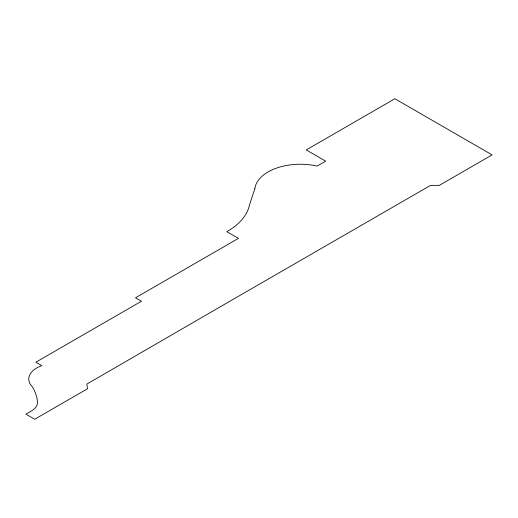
<?xml version="1.0" encoding="UTF-8"?>
<svg xmlns="http://www.w3.org/2000/svg" width="518" height="518" viewBox="0 0 518 518"><rect width="100%" height="100%" fill="white"/><g stroke="black" fill="none" stroke-linecap="round" stroke-linejoin="round"><path stroke-width="0.78" d="M254.869 188.558L249.411 205.18A77.247 44.6 0 0 1 226.839 231.675L238.435 238.371L135.502 297.798L141.459 301.236L35.852 362.211L41.841 365.669A26.923 15.546 0 0 0 32.317 386.706A99.093 57.213 0 0 1 37.568 402.085A22.073 12.743 0 0 1 30.057 411.771L25.9 414.167L34.7 419.25L87.51 388.759L86.843 384.103L227.408 302.661L430.581 185.36L439.296 185.373L492.1 154.882L394.871 98.75L306.235 149.922L325.673 161.15L317.113 166.09A45.565 26.308 0 0 0 254.869 188.558"/></g></svg>
